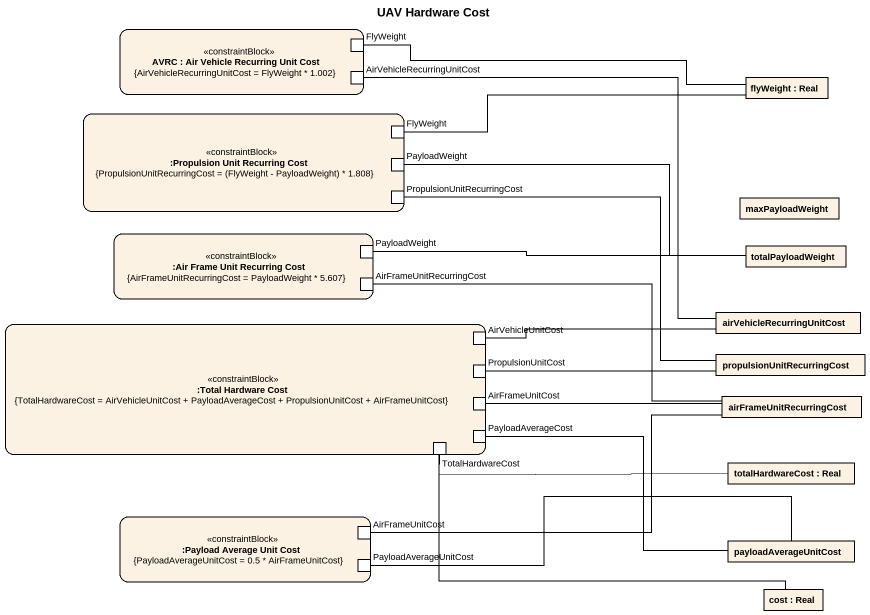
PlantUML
@startuml
title UAV Hardware Cost
rectangle "AVRC : Air Vehicle Recurring Unit Cost\n{AirVehicleRecurringUnitCost = FlyWeight * 1.002}" as AVRC <<constraintBlock>> {
  port FlyWeight
  port AirVehicleRecurringUnitCost
}
rectangle "flyWeight : Real" as flyWeight
rectangle ":Propulsion Unit Recurring Cost\n{PropulsionUnitRecurringCost = (FlyWeight - PayloadWeight) * 1.808}" as Propulsion_Unit_Recurring <<constraintBlock>> {
  port "FlyWeight" as FlyWeight_2
  port PropulsionUnitRecurringCost
  port PayloadWeight
}
rectangle maxPayloadWeight
rectangle ":Air Frame Unit Recurring Cost\n{AirFrameUnitRecurringCost = PayloadWeight * 5.607}" as Air_Frame_Unit_Recurring <<constraintBlock>> {
  port "PayloadWeight" as PayloadWeight_2
  port AirFrameUnitRecurringCost
}
rectangle totalPayloadWeight
rectangle ":Total Hardware Cost\n{TotalHardwareCost = AirVehicleUnitCost + PayloadAverageCost + PropulsionUnitCost + AirFrameUnitCost}" as Total_Hardware_Cost <<constraintBlock>> {
  port AirVehicleUnitCost
  port PropulsionUnitCost
  port AirFrameUnitCost
  port TotalHardwareCost
  port PayloadAverageCost
}
rectangle airVehicleRecurringUnitCost
rectangle propulsionUnitRecurringCost
rectangle airFrameUnitRecurringCost
rectangle "totalHardwareCost : Real" as totalHardwareCost
rectangle ":Payload Average Unit Cost\n{PayloadAverageUnitCost = 0.5 * AirFrameUnitCost}" as Payload_Average_Unit_Cost <<constraintBlock>> {
  port "AirFrameUnitCost" as AirFrameUnitCost_2
  port PayloadAverageUnitCost
}
rectangle payloadAverageUnitCost
rectangle "cost : Real" as cost
FlyWeight -right- flyWeight
AirVehicleRecurringUnitCost -right- airVehicleRecurringUnitCost
FlyWeight_2 -right- flyWeight
PropulsionUnitRecurringCost -right- propulsionUnitRecurringCost
PayloadWeight -right- totalPayloadWeight
PayloadWeight_2 -right- totalPayloadWeight
AirFrameUnitRecurringCost -right- airFrameUnitRecurringCost
AirVehicleUnitCost -right- airVehicleRecurringUnitCost
PropulsionUnitCost -right- propulsionUnitRecurringCost
AirFrameUnitCost -right- airFrameUnitRecurringCost
TotalHardwareCost -right- totalHardwareCost
TotalHardwareCost -right- cost
PayloadAverageCost -right- payloadAverageUnitCost
AirFrameUnitCost_2 -right- airFrameUnitRecurringCost
PayloadAverageUnitCost -right- payloadAverageUnitCost
@enduml
